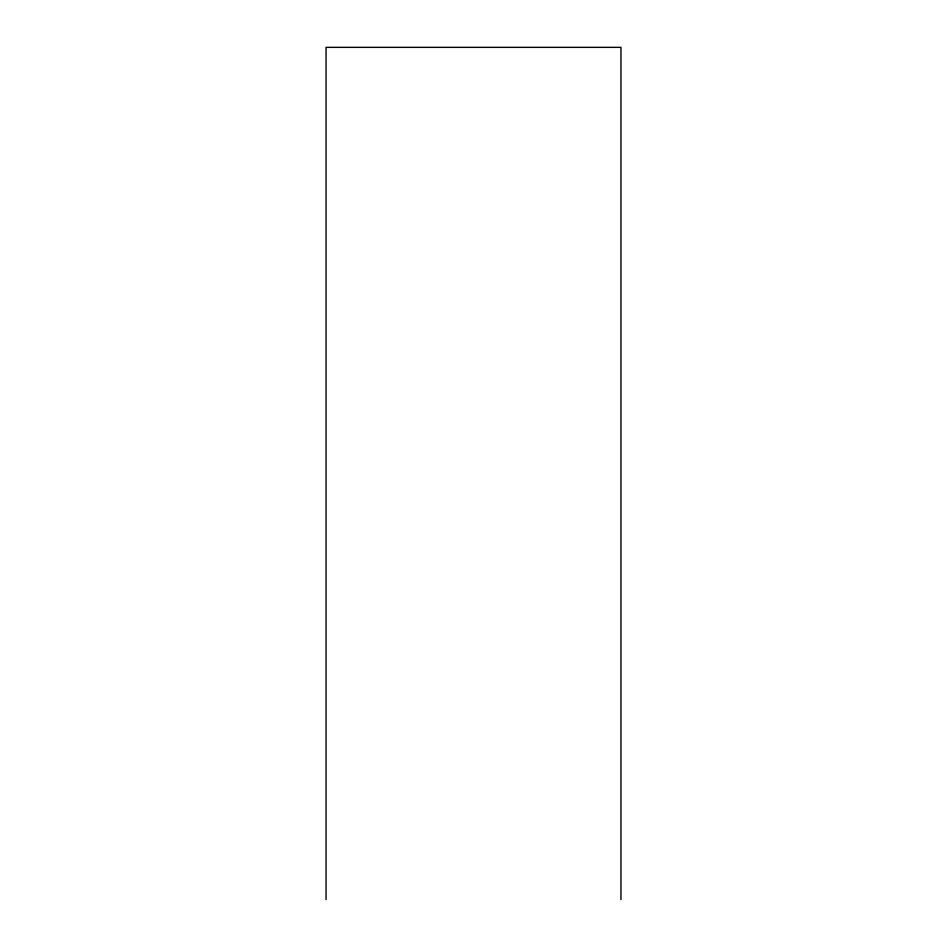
<?xml version="1.0" encoding="UTF-8"?>
<svg xmlns="http://www.w3.org/2000/svg" width="947" height="947" viewBox="0 0 947 947"><rect width="100%" height="100%" fill="white"/><g stroke="black" fill="none" stroke-linecap="round" stroke-linejoin="round"><path stroke-width="1.42" d="M620.948 899.65L620.948 47.35L326.052 47.35L326.052 899.65"/></g></svg>
